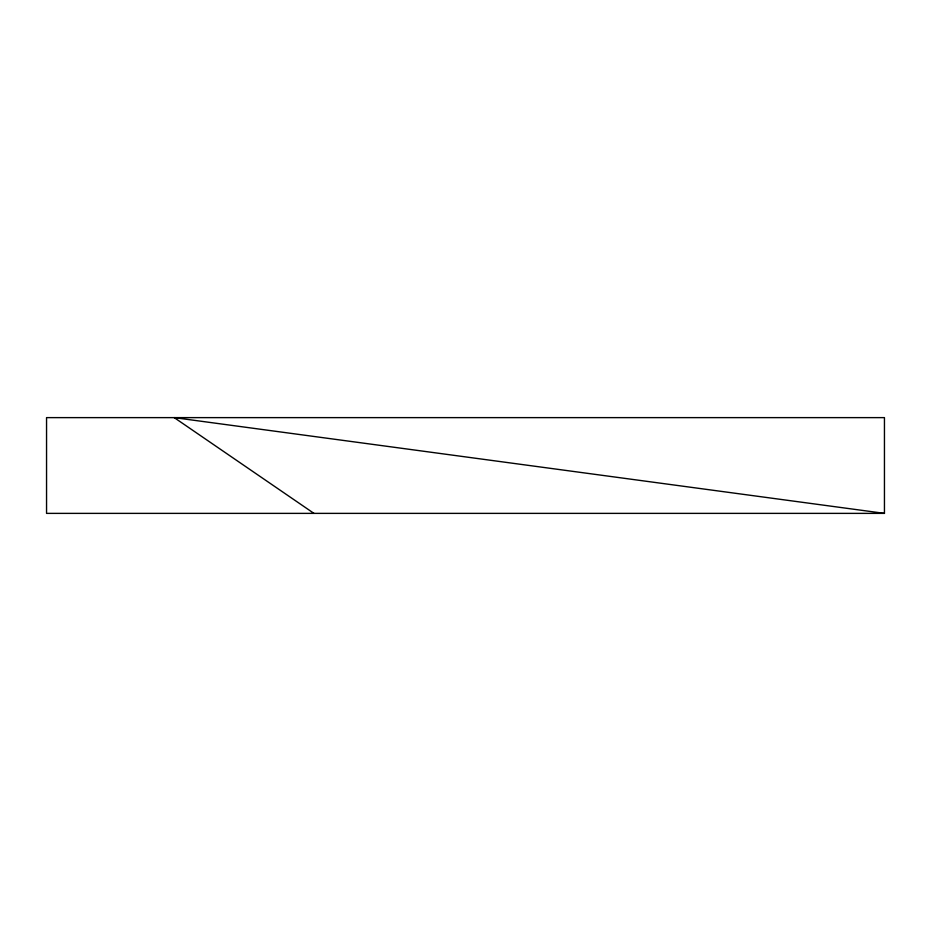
<?xml version="1.0" encoding="UTF-8"?>
<svg xmlns="http://www.w3.org/2000/svg" width="931" height="931" viewBox="0 0 931 931"><rect width="100%" height="100%" fill="white"/><g stroke="black" fill="none" stroke-linecap="round" stroke-linejoin="round"><path stroke-width="1.4" d="M884.45 513.377L46.55 513.377L46.55 417.623L884.45 417.623L884.45 513.377L174.225 417.623L313.956 513.377"/></g></svg>
